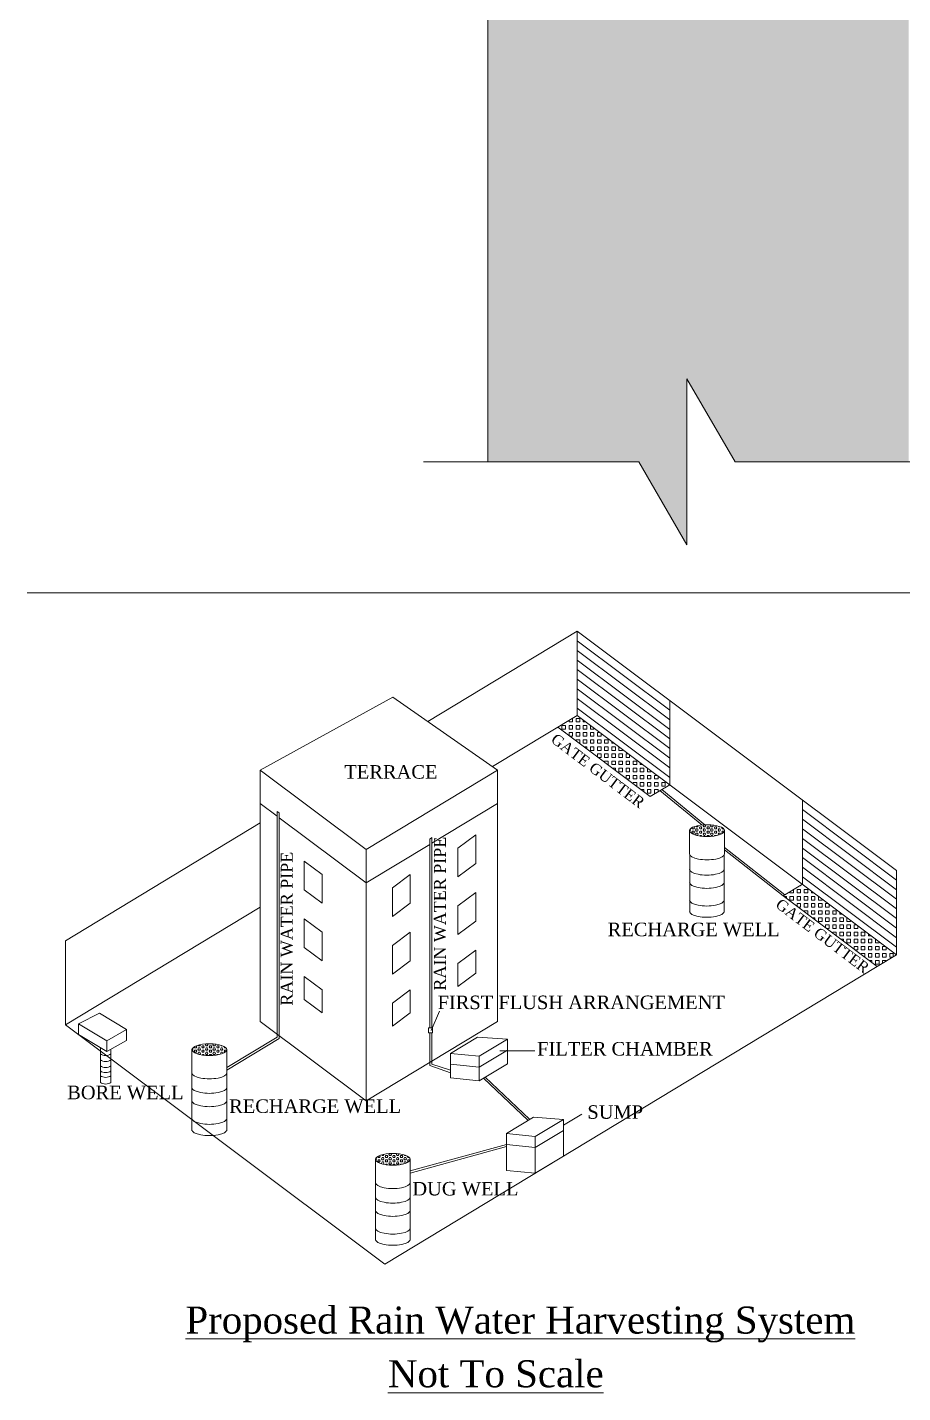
# Model space of a CAD drawing. Header units: metres. Extents: x -296 to -169, y -1394 to -1313.
# Drawn here: x -295.9 to -281.35, y -1392.74 to -1370.03 of the extents above; entities that cross this region are included whole.
import ezdxf

# ---------------------------------------------------------------- set-up
doc = ezdxf.new("R2010")
doc.units = ezdxf.units.M
doc.header["$MEASUREMENT"] = 0
doc.styles.add('Arial', font='times.ttf', dxfattribs={"height": 9})
doc.styles.add('style3', font='times.ttf')
pattern_1 = [(0, (-1329.63007, -1151.80071), (0, 0.05925312), [0.05925312, -0.05925312]), (90, (-1329.63007, -1151.80071), (-0.05925312, 0), [0.05925312, -0.05925312])]

msp = doc.modelspace()

# ---------------------------------------------------------------- hatches: boundary and pattern name
at = {"linetype": 'ByBlock', "lineweight": -3}
h = msp.add_hatch(color=2, dxfattribs=at)
h.dxf.hatch_style = 1
h.paths.add_polyline_path([(-229.333, -1322.522), (-229.251, -1325.836), (-230.254, -1324.2), (-234.123, -1324.296), (-234.101, -1325.19), (-236.638, -1327.727), (-293.281, -1327.727), (-293.281, -1330.34), (-294.66, -1331.142), (-291.898, -1331.142), (-293.281, -1331.943), (-293.281, -1334.727), (-290.789, -1334.727), (-288.244, -1337.273), (-288.244, -1377.259), (-285.735, -1377.259), (-284.934, -1378.641), (-284.934, -1375.879), (-284.132, -1377.259), (-281.244, -1377.259), (-281.244, -1373.273), (-281.244, -1337.273), (-278.698, -1334.727), (-236.298, -1334.727), (-233.753, -1337.273), (-232.937, -1370.263), (-232.857, -1373.522), (-228.988, -1373.426), (-227.986, -1375.061), (-228.067, -1371.748), (-227.065, -1373.379), (-223.86, -1373.299), (-225.076, -1324.072), (-228.331, -1324.153)])
at = {"lineweight": 18, "ltscale": 10}
h = msp.add_hatch(dxfattribs=at)
h.set_pattern_fill('SQUARE', color=256, scale=0.018662, style=0)
h.set_pattern_definition(pattern_1)
h.paths.add_polyline_path([(-285.542, -1382.825), (-285.22, -1382.629), (-286.759, -1381.476), (-287.082, -1381.671)])
h = msp.add_hatch(dxfattribs=at)
h.set_pattern_fill('HEX', color=256, scale=0.006532, style=0)
h.set_pattern_definition([(0, (-1321.354984, -1148.157826), (0, 0.0359202864), [0.020738592, -0.041477184]), (120, (-1321.354984, -1148.157826), (-0.0311078806, -0.0179601432), [0.020738592, -0.041477184]), (60, (-1321.334246, -1148.157826), (-0.0311078806, 0.0179601432), [0.020738592, -0.041477184])])
edge = h.paths.add_edge_path()
edge.add_ellipse((-284.599, -1383.392), major_axis=(-0.289, 0), ratio=0.339814, start_angle=0, end_angle=360)
h = msp.add_hatch(dxfattribs=at)
h.set_pattern_fill('SQUARE', color=256, scale=0.018662, style=0)
h.set_pattern_definition(pattern_1)
h.paths.add_polyline_path([(-281.77, -1385.651), (-281.447, -1385.456), (-283.011, -1384.284), (-283.334, -1384.479)])
h = msp.add_hatch(dxfattribs=at)
h.set_pattern_fill('HEX', color=256, scale=0.006532, style=0)
h.set_pattern_definition([(0, (-1329.63007, -1151.80071), (0, 0.0359202864), [0.020738592, -0.041477184]), (120, (-1329.63007, -1151.80071), (-0.0311078806, -0.0179601432), [0.020738592, -0.041477184]), (60, (-1329.609333, -1151.80071), (-0.0311078806, 0.0179601432), [0.020738592, -0.041477184])])
edge = h.paths.add_edge_path()
edge.add_ellipse((-292.874, -1387.035), major_axis=(-0.289, 0), ratio=0.339814, start_angle=0, end_angle=360)
h = msp.add_hatch(dxfattribs=at)
h.set_pattern_fill('HEX', color=256, scale=0.006532, style=0)
h.set_pattern_definition([(0, (-1326.578837, -1153.62496), (0, 0.0359202864), [0.020738592, -0.041477184]), (120, (-1326.578837, -1153.62496), (-0.0311078806, -0.0179601432), [0.020738592, -0.041477184]), (60, (-1326.5581, -1153.62496), (-0.0311078806, 0.0179601432), [0.020738592, -0.041477184])])
edge = h.paths.add_edge_path()
edge.add_ellipse((-289.823, -1388.859), major_axis=(-0.289, 0), ratio=0.339814, start_angle=0, end_angle=360)

# ---------------------------------------------------------------- linework, layer by layer
at = {"linetype": 'ByBlock', "lineweight": 18}
for p, q in [((-288.244, -1337.273), (-288.244, -1377.259)), ((-295.901, -1379.437), (-261.084, -1379.437))]:
    msp.add_line(p, q, dxfattribs=at)
at = {"color": 0, "lineweight": 18}
for p, q in [((-284.934, -1378.641), (-284.934, -1375.879)), ((-284.934, -1375.879), (-284.132, -1377.259)), ((-289.316, -1377.259), (-285.735, -1377.259)), ((-285.735, -1377.259), (-284.934, -1378.641)), ((-284.132, -1377.259), (-280.29, -1377.259))]:
    msp.add_line(p, q, dxfattribs=at)
at = {"lineweight": 18, "ltscale": 10}
for p, q in [((-289.243, -1381.579), (-286.759, -1380.076)), ((-286.759, -1380.076), (-281.447, -1384.056)), ((-286.759, -1380.076), (-286.759, -1381.476)), ((-286.759, -1380.236), (-285.22, -1381.389)), ((-286.759, -1380.395), (-285.22, -1381.549)), ((-286.759, -1380.555), (-285.22, -1381.708)), ((-286.759, -1380.714), (-285.22, -1381.868)), ((-286.759, -1380.874), (-285.22, -1382.027)), ((-286.759, -1381.033), (-285.22, -1382.187)), ((-292.03, -1382.385), (-289.825, -1381.174, 0.03)), ((-289.825, -1381.174, 0.03), (-288.084, -1382.385)), ((-286.759, -1381.193), (-285.22, -1382.346)), ((-285.22, -1381.229), (-285.22, -1382.629)), ((-288.167, -1382.328), (-286.759, -1381.476)), ((-286.759, -1381.353), (-285.22, -1382.506)), ((-286.759, -1381.476), (-281.447, -1385.456)), ((-287.082, -1381.671), (-285.542, -1382.825)), ((-292.03, -1386.568), (-292.03, -1382.385)), ((-292.03, -1382.385), (-290.267, -1383.706)), ((-290.267, -1383.706), (-288.084, -1382.385)), ((-288.084, -1386.568), (-288.084, -1382.385)), ((-285.542, -1382.825), (-285.22, -1382.629)), ((-283.011, -1382.884), (-283.011, -1384.284)), ((-292.03, -1382.942), (-291.748, -1383.154)), ((-291.748, -1383.072), (-291.714, -1383.097)), ((-289.176, -1383.603), (-288.084, -1382.942)), ((-283.011, -1383.043), (-281.447, -1384.215)), ((-295.268, -1385.224), (-292.03, -1383.265)), ((-291.714, -1383.179), (-290.267, -1384.263)), ((-283.011, -1383.203), (-281.447, -1384.375)), ((-283.011, -1383.363), (-281.447, -1384.534)), ((-289.176, -1383.509), (-289.209, -1383.534)), ((-288.443, -1383.46), (-288.74, -1383.682)), ((-284.889, -1383.392), (-284.889, -1383.78)), ((-284.31, -1383.392), (-284.31, -1383.78)), ((-283.011, -1383.522), (-281.447, -1384.694)), ((-290.267, -1384.263), (-289.209, -1383.623)), ((-290.267, -1383.706), (-290.267, -1387.888)), ((-284.886, -1383.792), (-284.886, -1384.755)), ((-284.315, -1383.799), (-284.315, -1384.755)), ((-283.011, -1383.682), (-281.447, -1384.853)), ((-291.297, -1383.898), (-291, -1384.12)), ((-288.443, -1383.94), (-288.74, -1384.162)), ((-283.011, -1383.841), (-281.447, -1385.013)), ((-283.011, -1384.001), (-281.447, -1385.173)), ((-289.534, -1384.12), (-289.831, -1384.343)), ((-283.011, -1384.161), (-281.447, -1385.332)), ((-281.447, -1384.056), (-281.447, -1385.456)), ((-291.297, -1384.377), (-291, -1384.6)), ((-288.443, -1384.42), (-288.74, -1384.642)), ((-283.334, -1384.479), (-283.011, -1384.284)), ((-283.334, -1384.479), (-281.77, -1385.651)), ((-295.268, -1386.624), (-292.03, -1384.665)), ((-289.534, -1384.6), (-289.831, -1384.822)), ((-291.297, -1384.857), (-291, -1385.08)), ((-288.443, -1384.899), (-288.74, -1385.122)), ((-289.534, -1385.08), (-289.831, -1385.302)), ((-295.268, -1385.224), (-295.268, -1386.624)), ((-291.297, -1385.337), (-291, -1385.56)), ((-288.443, -1385.379), (-288.74, -1385.602)), ((-289.534, -1385.56), (-289.831, -1385.782)), ((-281.77, -1385.651), (-281.447, -1385.456)), ((-291.297, -1385.817), (-291, -1386.04)), ((-289.956, -1390.604), (-281.77, -1385.651)), ((-289.534, -1386.04), (-289.831, -1386.262)), ((-294.7, -1386.427), (-295.049, -1386.604)), ((-294.252, -1386.698), (-294.7, -1386.427)), ((-289.184, -1386.718), (-289.048, -1386.397)), ((-295.268, -1386.624), (-289.956, -1390.604)), ((-294.581, -1386.887), (-295.049, -1386.604)), ((-295.049, -1386.604), (-295.049, -1386.785)), ((-294.252, -1386.698), (-294.581, -1386.887)), ((-294.252, -1386.698), (-294.252, -1386.88)), ((-292.03, -1386.568), (-290.267, -1387.888)), ((-290.267, -1387.888), (-288.084, -1386.568)), ((-294.581, -1387.068), (-295.049, -1386.785)), ((-294.686, -1387.005), (-294.686, -1387.579)), ((-294.252, -1386.88), (-294.581, -1387.068)), ((-294.581, -1386.887), (-294.581, -1387.068)), ((-292.585, -1387.334), (-291.748, -1386.828)), ((-292.585, -1387.374), (-291.714, -1386.847)), ((-288.863, -1387.097), (-288.415, -1386.826)), ((-288.415, -1386.826), (-287.919, -1386.862)), ((-288.387, -1387.146), (-287.919, -1386.862)), ((-287.919, -1386.862), (-287.919, -1387.27)), ((-294.51, -1387.028), (-294.51, -1387.579)), ((-293.164, -1387.035), (-293.164, -1387.422)), ((-292.585, -1387.035), (-292.585, -1387.422)), ((-288.863, -1387.097), (-288.387, -1387.146)), ((-288.863, -1387.097), (-288.863, -1387.504)), ((-288.387, -1387.327), (-287.919, -1387.044)), ((-288.387, -1387.146), (-288.387, -1387.553)), ((-288.045, -1387.053), (-287.464, -1387.053)), ((-293.164, -1387.422), (-293.164, -1388.386)), ((-292.585, -1387.43), (-292.585, -1388.386)), ((-289.209, -1387.296), (-288.863, -1387.42)), ((-289.176, -1387.277), (-288.863, -1387.376)), ((-288.863, -1387.278), (-288.387, -1387.327)), ((-288.387, -1387.553), (-287.919, -1387.27)), ((-288.863, -1387.504), (-288.387, -1387.553)), ((-286.683, -1388.106), (-286.988, -1388.29)), ((-287.933, -1388.431), (-287.484, -1388.16)), ((-287.484, -1388.16), (-286.988, -1388.197)), ((-287.456, -1388.48), (-286.988, -1388.197)), ((-286.988, -1388.197), (-286.988, -1388.808)), ((-287.933, -1388.431), (-287.456, -1388.48)), ((-287.933, -1388.431), (-287.933, -1389.043)), ((-287.456, -1388.662), (-286.988, -1388.379)), ((-287.456, -1388.48), (-287.456, -1389.091)), ((-289.534, -1389.053), (-287.933, -1388.613)), ((-289.534, -1389.088), (-287.933, -1388.648)), ((-287.933, -1388.613), (-287.456, -1388.662)), ((-287.456, -1389.091), (-286.988, -1388.808)), ((-290.112, -1388.859), (-290.112, -1389.247)), ((-289.534, -1388.859), (-289.534, -1389.247)), ((-287.933, -1389.043), (-287.456, -1389.091)), ((-290.112, -1389.247), (-290.112, -1390.21)), ((-289.534, -1389.254), (-289.534, -1390.21))]:
    msp.add_line(p, q, dxfattribs=at)
for points in [[(-285.381, -1382.727), (-284.683, -1383.298)], [(-285.351, -1382.709), (-284.634, -1383.294)], [(-291.748, -1383.072), (-291.748, -1386.828)], [(-291.714, -1383.097), (-291.714, -1386.847)], [(-289.209, -1383.534), (-289.209, -1386.67)], [(-289.176, -1383.509), (-289.176, -1386.67)], [(-288.443, -1383.46), (-288.443, -1383.94)], [(-288.74, -1384.162), (-288.74, -1383.682)], [(-284.31, -1383.671), (-283.303, -1384.46)], [(-284.31, -1383.714), (-283.334, -1384.479)], [(-291.297, -1383.898), (-291.297, -1384.377)], [(-291, -1384.6), (-291, -1384.12)], [(-289.534, -1384.12), (-289.534, -1384.6)], [(-289.831, -1384.822), (-289.831, -1384.343)], [(-288.443, -1384.42), (-288.443, -1384.899)], [(-288.74, -1385.122), (-288.74, -1384.642)], [(-291.297, -1384.857), (-291.297, -1385.337)], [(-291, -1385.56), (-291, -1385.08)], [(-289.534, -1385.08), (-289.534, -1385.56)], [(-289.831, -1385.782), (-289.831, -1385.302)], [(-288.443, -1385.379), (-288.443, -1385.763), (-288.74, -1385.986), (-288.74, -1385.602)], [(-291.297, -1385.817), (-291.297, -1386.201), (-291, -1386.424), (-291, -1386.04)], [(-289.534, -1386.04), (-289.534, -1386.424), (-289.831, -1386.646), (-289.831, -1386.262)], [(-289.209, -1386.758), (-289.209, -1387.296)], [(-289.176, -1386.758), (-289.176, -1387.277)], [(-288.316, -1387.51), (-287.572, -1388.214)], [(-288.286, -1387.492), (-287.549, -1388.189)]]:
    msp.add_lwpolyline(points, dxfattribs=at)
msp.add_lwpolyline([(-289.228, -1386.67), (-289.163, -1386.67), (-289.163, -1386.758), (-289.228, -1386.758)], close=True, dxfattribs=at)
for centre in [(-294.598, -1386.981), (-294.598, -1387.081), (-294.598, -1387.182), (-294.598, -1387.266), (-294.598, -1387.345), (-294.598, -1387.456)]:
    msp.add_arc(centre, 0.151, 234.4932, 305.5068, dxfattribs=at)
for centre in [(-284.599, -1383.392), (-292.874, -1387.035), (-289.823, -1388.859)]:
    msp.add_ellipse(centre, major_axis=(-0.289, 0), ratio=0.339814, dxfattribs=at)
for centre in [(-284.599, -1383.78), (-284.603, -1384.034), (-284.603, -1384.254), (-284.603, -1384.548), (-284.603, -1384.736), (-292.874, -1387.422), (-292.874, -1387.664), (-292.874, -1387.885), (-292.874, -1388.179), (-292.874, -1388.367), (-289.823, -1389.247), (-289.823, -1389.489), (-289.823, -1389.709), (-289.823, -1390.004), (-289.823, -1390.191)]:
    msp.add_ellipse(centre, major_axis=(-0.289, 0), ratio=0.339814, start_param=0, end_param=3.141593, dxfattribs=at)

# ---------------------------------------------------------------- texts
at = {"lineweight": 18, "ltscale": 10, "style": 'style3'}
for s, height, rotation, p in [('GATE GUTTER', 0.18, 322.9271, (-287.21, -1381.906)), ('RAIN WATER PIPE', 0.198, 90, (-288.942, -1386.053)), ('RAIN WATER PIPE', 0.198, 90, (-291.489, -1386.303)), ('GATE GUTTER', 0.18, 322.9271, (-283.475, -1384.653))]:
    msp.add_text(s, height=height, rotation=rotation, dxfattribs=at).set_placement(p)
at = {"lineweight": 18}
for s, height, style, p in [('TERRACE', 0.225, 'style3', (-290.63, -1382.528, 0.016)), ('RECHARGE WELL', 0.225, 'style3', (-286.251, -1385.148)), ('FIRST FLUSH ARRANGEMENT', 0.225, 'style3', (-289.079, -1386.361)), ('FILTER CHAMBER', 0.225, 'style3', (-287.423, -1387.133)), ('BORE WELL', 0.225, 'style3', (-295.238, -1387.859)), ('RECHARGE WELL', 0.225, 'style3', (-292.545, -1388.087)), ('SUMP', 0.225, 'style3', (-286.588, -1388.185)), ('DUG WELL', 0.225, 'style3', (-289.499, -1389.46)), ('%%UProposed Rain Water Harvesting System', 0.45, 'Arial', (-293.272, -1391.757)), ('%%UNot To Scale', 0.45, 'Arial', (-289.904, -1392.65))]:
    msp.add_text(s, height=height, dxfattribs=dict(at, style=style)).set_placement(p)

doc.saveas('drawing.dxf')
